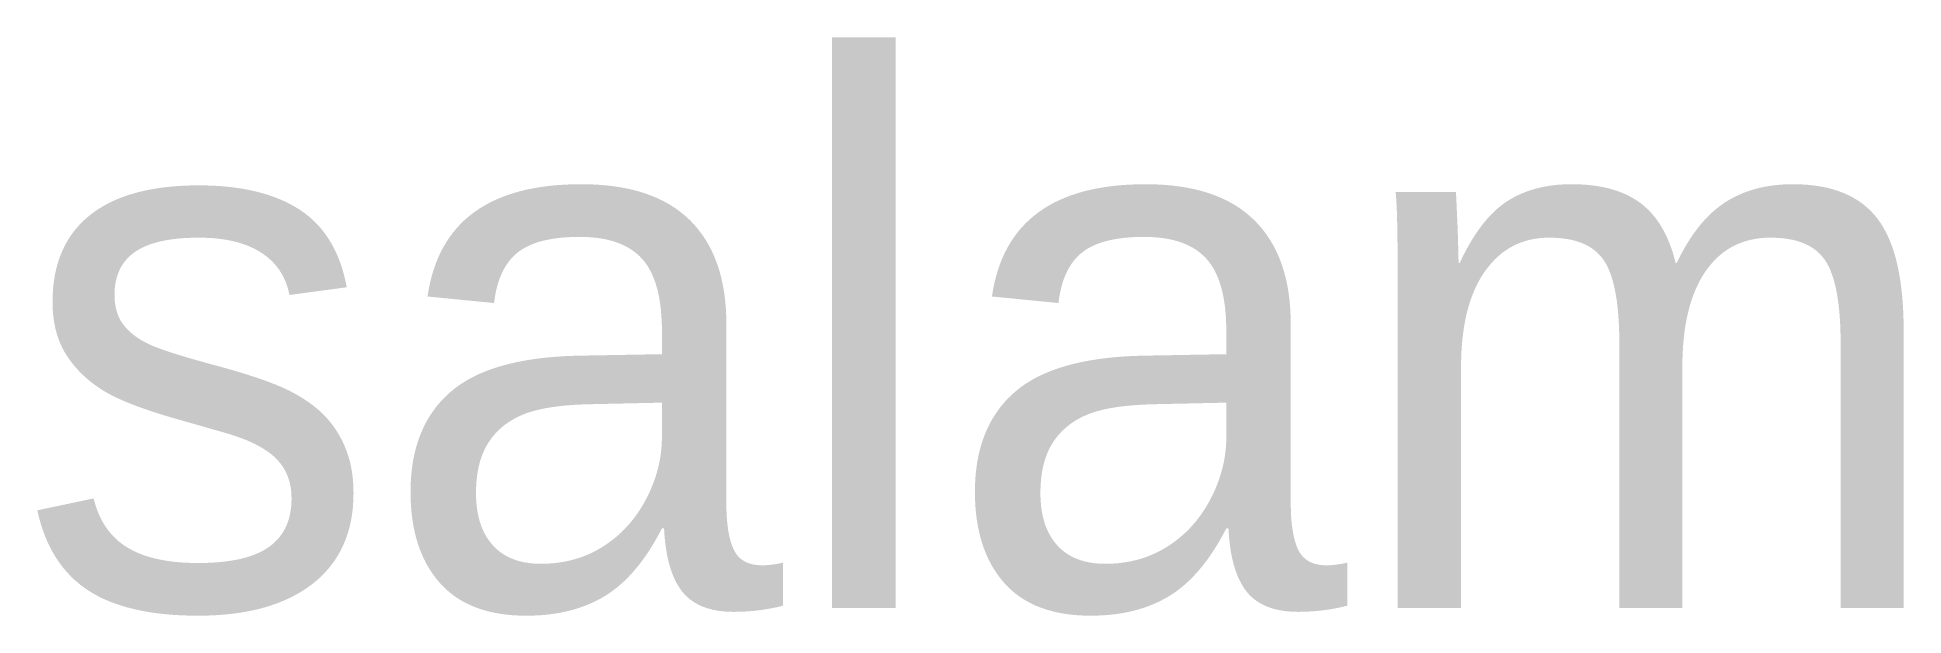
# Model space of a CAD drawing. Header units: metres. Extents: x 50.4 to 84.8, y -0.1 to 10.5.
import ezdxf

# ---------------------------------------------------------------- set-up
doc = ezdxf.new("R2010")
doc.units = ezdxf.units.M
doc.layers.get('0').update_dxf_attribs({"linetype": 'CONTINUOUS'})

msp = doc.modelspace()

# ---------------------------------------------------------------- texts
msp.add_text('salam', height=10).set_placement((50, 0))

doc.saveas('drawing.dxf')
